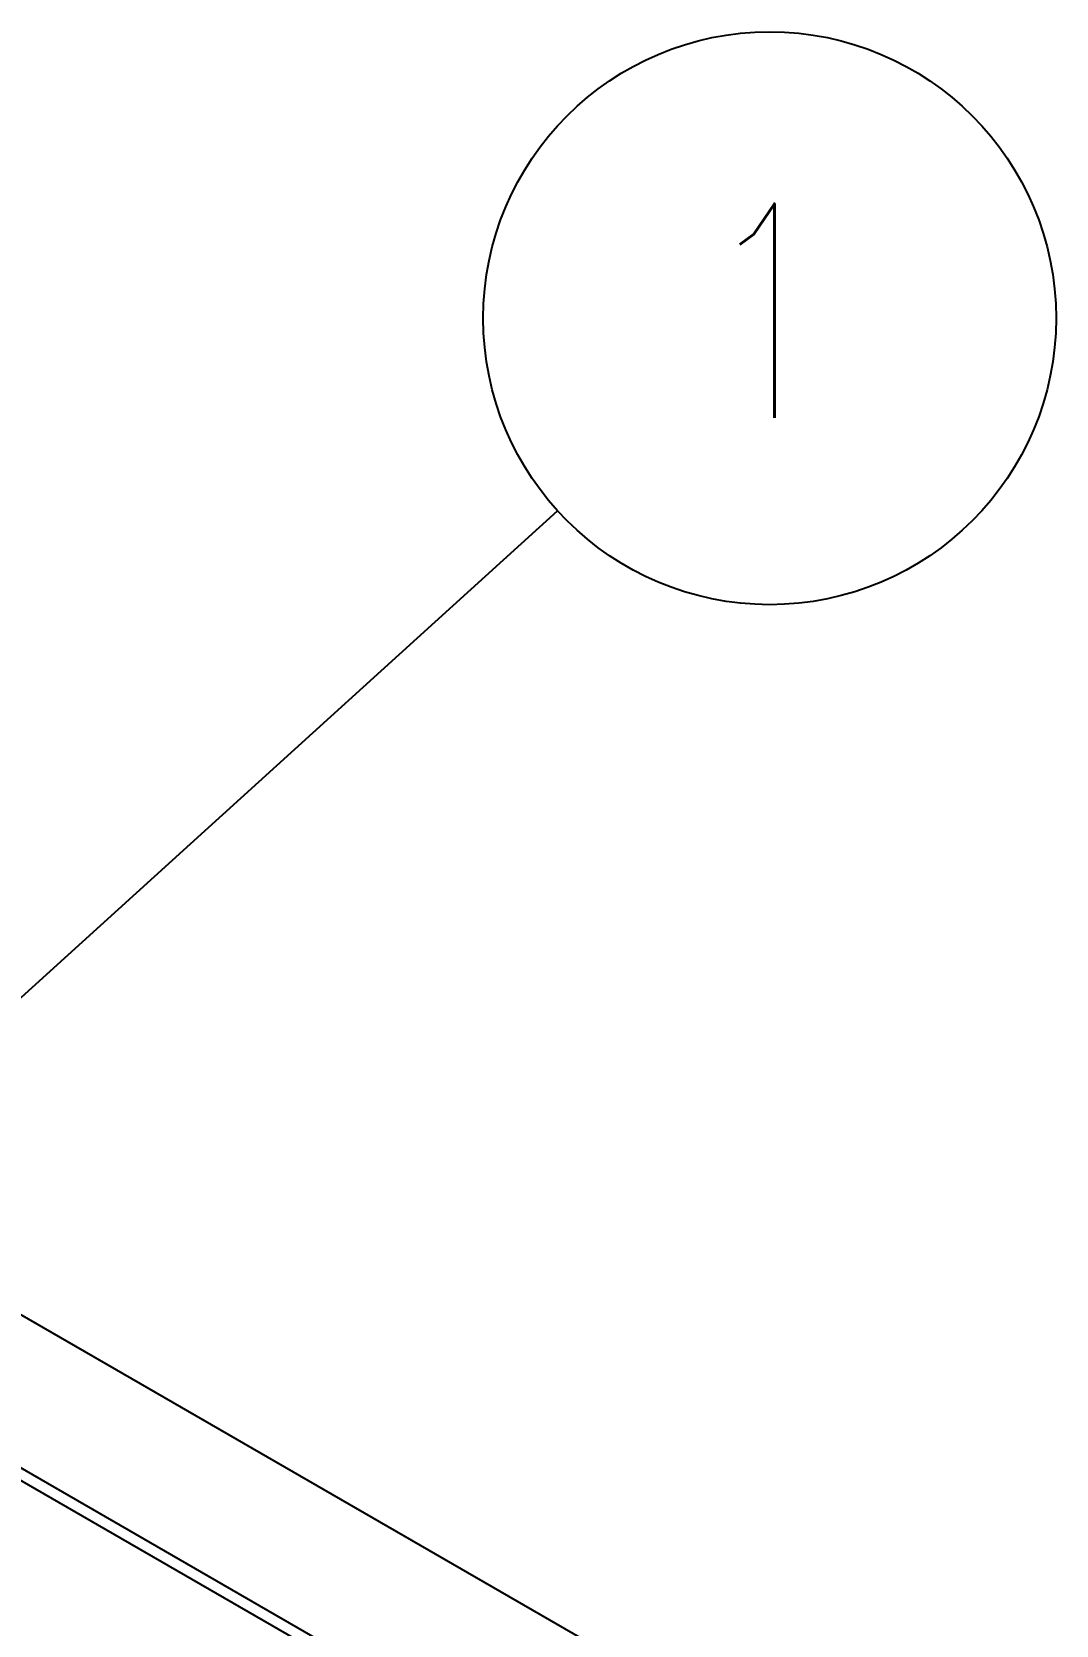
# Model space of a CAD drawing. Header units: millimetres. Extents: x 0 to 55611, y 0 to 32827.
# Drawn here: x 35941 to 36472, y 14769 to 15596 of the extents above; entities that cross this region are included whole.
import ezdxf

# ---------------------------------------------------------------- set-up
doc = ezdxf.new("R2010")
doc.units = ezdxf.units.MM
doc.header["$LTSCALE"] = 10
doc.linetypes.add('SLD-Continua', pattern=[0])
doc.layers.add('EQUIPO', color=30, linetype='SLD-Continua')
doc.layers.add('FIMSA-ACOTACIONES', color=7, linetype='SLD-Continua')
doc.styles.add('1', font='romans.shx', dxfattribs={"height": 125})
doc.styles.add('SLDTEXTSTYLE18', font='romans.shx', dxfattribs={"width": 0.75})
doc.dimstyles.new('50', dxfattribs={"dimscale": 0, "dimtxt": 125, "dimasz": 125, "dimexe": 125, "dimexo": 125, "dimgap": 50, "dimtad": 1, "dimdec": 0, "dimlfac": 49.861111, "dimzin": 1, "dimtxsty": '1', "dimcen": 2.5, "dimclrd": 1, "dimclre": 1, "dimadec": 0, "dimazin": 0, "dimtfac": 1, "dimtdec": 0, "dimtmove": 0, "dimatfit": 3, "dimfxl": 1, "dimtzin": 1, "dimarcsym": 0})

# ---------------------------------------------------------------- blocks, each defined once
blk = doc.blocks.new('SW_NOTE_0_62')
at = {"layer": 'FIMSA-ACOTACIONES', "color": 0}
blk.add_circle((110.1, 99.93), 148.69, dxfattribs=at)
at = {"layer": 'FIMSA-ACOTACIONES', "color": 0, "insert": (108.98, 159.4), "char_height": 111.12, "attachment_point": 2, "style": 'SLDTEXTSTYLE18'}
blk.add_mtext('1', dxfattribs=at)

msp = doc.modelspace()

# ---------------------------------------------------------------- linework, layer by layer
at = {"layer": 'EQUIPO', "linetype": 'SLD-Continua', "lineweight": 25}
for p, q in [((36255.76, 14745.12), (35197.93, 15355.79)), ((35151.35, 15296.63), (36199.53, 14691.53)), ((35157.01, 15299.89), (36205.19, 14694.79))]:
    msp.add_line(p, q, dxfattribs=at)

# ---------------------------------------------------------------- block references
msp.add_blockref('SW_NOTE_0_62', (36213.38, 15347.76))

# ---------------------------------------------------------------- leaders
msp.add_leader([(35824, 14994.37), (36213.38, 15347.76)], dimstyle='50', override={"dimscale": 1, "dimlfac": 1})

doc.saveas('drawing.dxf')
